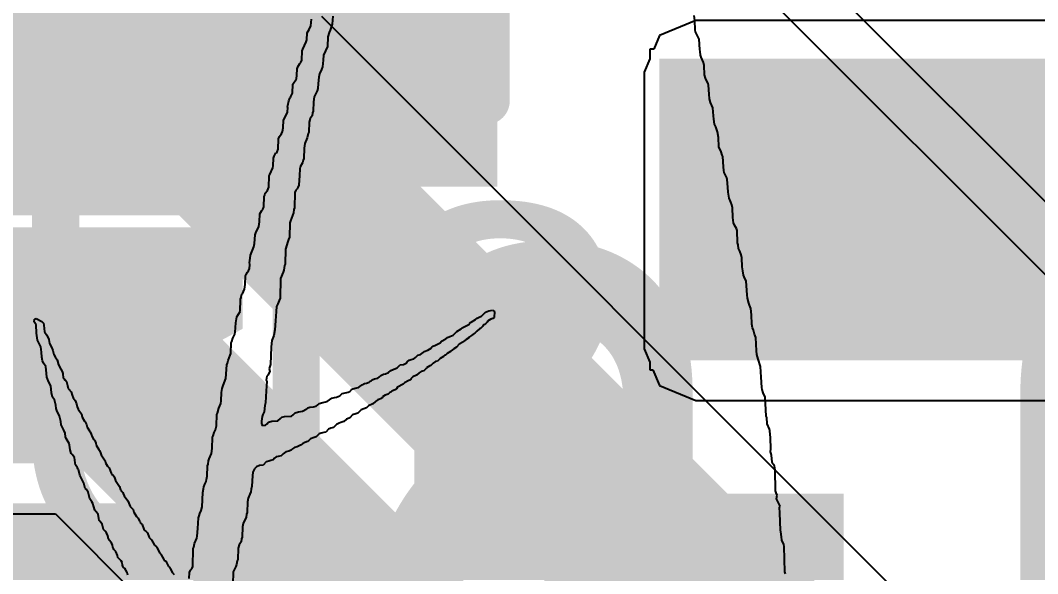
# Model space of a CAD drawing. Header units: inches. Extents: x -0.2 to 17.4, y -0.2 to 2.6.
# Drawn here: x 1.1072 to 1.2138, y 0.7945 to 0.8524 of the extents above; entities that cross this region are included whole.
import ezdxf

# ---------------------------------------------------------------- set-up
doc = ezdxf.new("R2010")
doc.units = ezdxf.units.IN
doc.header["$MEASUREMENT"] = 0
for name, color, linetype in [('Bottom Layer', 5, 'Continuous'), ('Bottom Overlay', 54, 'Continuous'), ('Top Layer', 1, 'Continuous'), ('Top Overlay', 2, 'Continuous'), ('Top Paste', 8, 'Continuous'), ('Top Solder', 216, 'Continuous')]:
    doc.layers.add(name, color=color, linetype=linetype)
doc.styles.add('Arial', font='', dxfattribs={"height": 0.2})
doc.styles.add('Arial_Bold', font='', dxfattribs={"height": 0.2})
doc.styles.get('Arial').set_extended_font_data('Arial')
doc.styles.get('Arial_Bold').set_extended_font_data('Arial', bold=True)

# ---------------------------------------------------------------- blocks, each defined once
blk = doc.blocks.new('SOT_23_5_20')
at = {"layer": 'Top Layer'}
blk.add_hatch(color=1, dxfattribs=at).paths.add_polyline_path([(-0.07283, -0.02559), (-0.02953, -0.02559), (-0.02953, -0.04921), (-0.07283, -0.04921)])
at = {"layer": 'Top Paste'}
blk.add_hatch(color=8, dxfattribs=at).paths.add_polyline_path([(-0.07283, -0.02559), (-0.02953, -0.02559), (-0.02953, -0.04921), (-0.07283, -0.04921)])
at = {"layer": 'Top Solder'}
blk.add_hatch(color=216, dxfattribs=at).paths.add_polyline_path([(-0.07683, -0.02159), (-0.02553, -0.02159), (-0.02553, -0.05321), (-0.07683, -0.05321)])
blk = doc.blocks.new('C___0603_106')
at = {"layer": 'Top Layer'}
for points in [[(-0.015, 0.0175), (-0.015, -0.0175), (-0.045, -0.0175), (-0.045, 0.0175)], [(0.045, 0.0175), (0.045, -0.0175), (0.015, -0.0175), (0.015, 0.0175)]]:
    blk.add_hatch(color=1, dxfattribs=at).paths.add_polyline_path(points)
at = {"layer": 'Top Paste'}
for points in [[(-0.015, 0.0175), (-0.015, -0.0175), (-0.045, -0.0175), (-0.045, 0.0175)], [(0.045, 0.0175), (0.045, -0.0175), (0.015, -0.0175), (0.015, 0.0175)]]:
    blk.add_hatch(color=8, dxfattribs=at).paths.add_polyline_path(points)
at = {"layer": 'Top Solder'}
for points in [[(-0.01264, 0.01986), (-0.01264, -0.01986), (-0.04736, -0.01986), (-0.04736, 0.01986)], [(0.04736, 0.01986), (0.04736, -0.01986), (0.01264, -0.01986), (0.01264, 0.01986)]]:
    blk.add_hatch(color=216, dxfattribs=at).paths.add_polyline_path(points)
at = {"layer": 'Top Overlay'}
for points in [[(-0.018, 0.021, 0.005, 0.005, 0), (-0.049, 0.021, 0.005, 0.005, 0)], [(-0.049, -0.021, 0.005, 0.005, 0), (-0.049, 0.021, 0.005, 0.005, 0)], [(0.049, 0.021, 0.005, 0.005, 0), (0.018, 0.021, 0.005, 0.005, 0)], [(0.049, -0.021, 0.005, 0.005, 0), (0.049, 0.021, 0.005, 0.005, 0)], [(-0.018, -0.021, 0.005, 0.005, 0), (-0.049, -0.021, 0.005, 0.005, 0)], [(0.049, -0.021, 0.005, 0.005, 0), (0.018, -0.021, 0.005, 0.005, 0)]]:
    blk.add_lwpolyline(points, format="xyseb", dxfattribs=at)
for points in [[(-0.05025, 0.021, 0.0025, 0.0025, 1), (-0.04775, 0.021, 0.0025, 0.0025, 1)], [(-0.05025, 0.021, 0.0025, 0.0025, 1), (-0.04775, 0.021, 0.0025, 0.0025, 1)], [(-0.01925, 0.021, 0.0025, 0.0025, 1), (-0.01675, 0.021, 0.0025, 0.0025, 1)], [(0.01675, 0.021, 0.0025, 0.0025, 1), (0.01925, 0.021, 0.0025, 0.0025, 1)], [(0.04775, 0.021, 0.0025, 0.0025, 1), (0.05025, 0.021, 0.0025, 0.0025, 1)], [(0.04775, 0.021, 0.0025, 0.0025, 1), (0.05025, 0.021, 0.0025, 0.0025, 1)], [(-0.05025, -0.021, 0.0025, 0.0025, 1), (-0.04775, -0.021, 0.0025, 0.0025, 1)], [(-0.05025, -0.021, 0.0025, 0.0025, 1), (-0.04775, -0.021, 0.0025, 0.0025, 1)], [(-0.01925, -0.021, 0.0025, 0.0025, 1), (-0.01675, -0.021, 0.0025, 0.0025, 1)], [(0.01675, -0.021, 0.0025, 0.0025, 1), (0.01925, -0.021, 0.0025, 0.0025, 1)], [(0.04775, -0.021, 0.0025, 0.0025, 1), (0.05025, -0.021, 0.0025, 0.0025, 1)], [(0.04775, -0.021, 0.0025, 0.0025, 1), (0.05025, -0.021, 0.0025, 0.0025, 1)]]:
    blk.add_lwpolyline(points, format="xyseb", close=True, dxfattribs=at)
blk = doc.blocks.new('C___0603_108')
at = {"layer": 'Top Layer'}
for points in [[(-0.015, 0.0175), (-0.015, -0.0175), (-0.045, -0.0175), (-0.045, 0.0175)], [(0.045, 0.0175), (0.045, -0.0175), (0.015, -0.0175), (0.015, 0.0175)]]:
    blk.add_hatch(color=1, dxfattribs=at).paths.add_polyline_path(points)
at = {"layer": 'Top Paste'}
for points in [[(-0.015, 0.0175), (-0.015, -0.0175), (-0.045, -0.0175), (-0.045, 0.0175)], [(0.045, 0.0175), (0.045, -0.0175), (0.015, -0.0175), (0.015, 0.0175)]]:
    blk.add_hatch(color=8, dxfattribs=at).paths.add_polyline_path(points)
at = {"layer": 'Top Solder'}
for points in [[(-0.01264, 0.01986), (-0.01264, -0.01986), (-0.04736, -0.01986), (-0.04736, 0.01986)], [(0.04736, 0.01986), (0.04736, -0.01986), (0.01264, -0.01986), (0.01264, 0.01986)]]:
    blk.add_hatch(color=216, dxfattribs=at).paths.add_polyline_path(points)
at = {"layer": 'Top Overlay'}
for points in [[(-0.018, 0.021, 0.005, 0.005, 0), (-0.049, 0.021, 0.005, 0.005, 0)], [(-0.049, -0.021, 0.005, 0.005, 0), (-0.049, 0.021, 0.005, 0.005, 0)], [(0.049, 0.021, 0.005, 0.005, 0), (0.018, 0.021, 0.005, 0.005, 0)], [(0.049, -0.021, 0.005, 0.005, 0), (0.049, 0.021, 0.005, 0.005, 0)], [(-0.018, -0.021, 0.005, 0.005, 0), (-0.049, -0.021, 0.005, 0.005, 0)], [(0.049, -0.021, 0.005, 0.005, 0), (0.018, -0.021, 0.005, 0.005, 0)]]:
    blk.add_lwpolyline(points, format="xyseb", dxfattribs=at)
for points in [[(-0.05025, 0.021, 0.0025, 0.0025, 1), (-0.04775, 0.021, 0.0025, 0.0025, 1)], [(-0.05025, 0.021, 0.0025, 0.0025, 1), (-0.04775, 0.021, 0.0025, 0.0025, 1)], [(-0.01925, 0.021, 0.0025, 0.0025, 1), (-0.01675, 0.021, 0.0025, 0.0025, 1)], [(0.01675, 0.021, 0.0025, 0.0025, 1), (0.01925, 0.021, 0.0025, 0.0025, 1)], [(0.04775, 0.021, 0.0025, 0.0025, 1), (0.05025, 0.021, 0.0025, 0.0025, 1)], [(0.04775, 0.021, 0.0025, 0.0025, 1), (0.05025, 0.021, 0.0025, 0.0025, 1)], [(-0.05025, -0.021, 0.0025, 0.0025, 1), (-0.04775, -0.021, 0.0025, 0.0025, 1)], [(-0.05025, -0.021, 0.0025, 0.0025, 1), (-0.04775, -0.021, 0.0025, 0.0025, 1)], [(-0.01925, -0.021, 0.0025, 0.0025, 1), (-0.01675, -0.021, 0.0025, 0.0025, 1)], [(0.01675, -0.021, 0.0025, 0.0025, 1), (0.01925, -0.021, 0.0025, 0.0025, 1)], [(0.04775, -0.021, 0.0025, 0.0025, 1), (0.05025, -0.021, 0.0025, 0.0025, 1)], [(0.04775, -0.021, 0.0025, 0.0025, 1), (0.05025, -0.021, 0.0025, 0.0025, 1)]]:
    blk.add_lwpolyline(points, format="xyseb", close=True, dxfattribs=at)

msp = doc.modelspace()

# ---------------------------------------------------------------- hatches: boundary and pattern name
at = {"layer": 'Top Layer'}
for points in [[(1.042, 0.835), (1.15718, 0.835), (1.15718, 0.8694), (1.042, 0.8694)], [(1.178, 0.818), (1.25, 0.818), (1.25, 0.847), (1.178, 0.847)]]:
    msp.add_hatch(color=1, dxfattribs=at).paths.add_polyline_path(points)

# ---------------------------------------------------------------- linework, layer by layer
at = {"layer": 'Bottom Layer'}
for p, q in [((1.34124, 0.70676), (1.14058, 0.90741)), ((1.13752, 0.90283), (1.33741, 0.70293)), ((1.47633, 0.51529), (1.13881, 0.85281)), ((0.80579, 0.80071), (1.1109, 0.80071)), ((1.1109, 0.80071), (1.23052, 0.68109))]:
    msp.add_line(p, q, dxfattribs=at)
for points in [[(1.076, 0.842, 0.02, 0.02, 0), (1.128, 0.842, 0.02, 0.02, 0)], [(1.128, 0.842, 0.02, 0.02, 0), (1.47, 0.5, 0.02, 0.02, 0)], [(0.79731, 0.816, 0.02, 0.02, 0), (1.11723, 0.816, 0.02, 0.02, 0)], [(1.11723, 0.816, 0.02, 0.02, 0), (1.24133, 0.6919, 0.02, 0.02, 0)]]:
    msp.add_lwpolyline(points, format="xyseb", dxfattribs=at)
for points in [[(1.123, 0.842, 0.01, 0.01, 1), (1.133, 0.842, 0.01, 0.01, 1)], [(1.123, 0.842, 0.01, 0.01, 1), (1.133, 0.842, 0.01, 0.01, 1)], [(1.11223, 0.816, 0.01, 0.01, 1), (1.12223, 0.816, 0.01, 0.01, 1)], [(1.11223, 0.816, 0.01, 0.01, 1), (1.12223, 0.816, 0.01, 0.01, 1)]]:
    msp.add_lwpolyline(points, format="xyseb", close=True, dxfattribs=at)
at = {"layer": 'Bottom Overlay'}
for p, q in [((1.13996, 0.85286), (1.13988, 0.85201)), ((1.17787, 0.8524), (1.17782, 0.85291)), ((1.13748, 0.85147), (1.13764, 0.85183)), ((1.13764, 0.85183), (1.13774, 0.85255)), ((1.13983, 0.8518), (1.13968, 0.85139)), ((1.13988, 0.85201), (1.13983, 0.8518)), ((1.17792, 0.85141), (1.17787, 0.8524)), ((1.13722, 0.85038), (1.13727, 0.8511)), ((1.13727, 0.8511), (1.13748, 0.85147)), ((1.13944, 0.85069), (1.13939, 0.84966)), ((1.13957, 0.85113), (1.13944, 0.85069)), ((1.13968, 0.85139), (1.13957, 0.85113)), ((1.17797, 0.85121), (1.17792, 0.85141)), ((1.17834, 0.85043), (1.17797, 0.85121)), ((1.13681, 0.8494), (1.13717, 0.85017)), ((1.13717, 0.85017), (1.13722, 0.85038)), ((1.13939, 0.84966), (1.13898, 0.84878)), ((1.17839, 0.84935), (1.17834, 0.85043)), ((1.13671, 0.84826), (1.13676, 0.84924)), ((1.13676, 0.84924), (1.13681, 0.8494)), ((1.13898, 0.84878), (1.13893, 0.84826)), ((1.17844, 0.84914), (1.17839, 0.84935)), ((1.17849, 0.84878), (1.17844, 0.84914)), ((1.17854, 0.84857), (1.17849, 0.84878)), ((1.1788, 0.84801), (1.17854, 0.84857)), ((1.13619, 0.84666), (1.13624, 0.84733)), ((1.13624, 0.84733), (1.13629, 0.84754)), ((1.13629, 0.84754), (1.1365, 0.8479)), ((1.1365, 0.8479), (1.1366, 0.84801)), ((1.1366, 0.84801), (1.13671, 0.84826)), ((1.13877, 0.84728), (1.13857, 0.84682)), ((1.13888, 0.84754), (1.13877, 0.84728)), ((1.13893, 0.84826), (1.13888, 0.84754)), ((1.17885, 0.8477), (1.1788, 0.84801)), ((1.1789, 0.84671), (1.17885, 0.8477)), ((1.13578, 0.84573), (1.13614, 0.8463)), ((1.13614, 0.8463), (1.13619, 0.84666)), ((1.13849, 0.84648), (1.13844, 0.84581)), ((1.13857, 0.84682), (1.13849, 0.84648)), ((1.17901, 0.84635), (1.1789, 0.84671)), ((1.17927, 0.84578), (1.17901, 0.84635)), ((1.13572, 0.8448), (1.13578, 0.84573)), ((1.13838, 0.84529), (1.13833, 0.84504)), ((1.13844, 0.84581), (1.13838, 0.84529)), ((1.17932, 0.84563), (1.17927, 0.84578)), ((1.17937, 0.8447), (1.17932, 0.84563)), ((1.13534, 0.844), (1.13544, 0.84426)), ((1.13544, 0.84426), (1.13552, 0.84434)), ((1.13552, 0.84434), (1.13557, 0.84444)), ((1.13557, 0.84444), (1.13572, 0.8448)), ((1.138, 0.84439), (1.13795, 0.84387)), ((1.13833, 0.84504), (1.138, 0.84439)), ((1.17942, 0.84418), (1.17937, 0.8447)), ((1.17952, 0.84382), (1.17942, 0.84418)), ((1.13521, 0.84336), (1.13526, 0.84351)), ((1.13523, 0.84328), (1.13521, 0.84336)), ((1.13521, 0.84279), (1.13523, 0.84328)), ((1.13526, 0.84351), (1.13534, 0.844)), ((1.13795, 0.84387), (1.13789, 0.84289)), ((1.17978, 0.84325), (1.17952, 0.84382)), ((1.17983, 0.84243), (1.17978, 0.84325)), ((1.13474, 0.84114), (1.13479, 0.84196)), ((1.13479, 0.84196), (1.13505, 0.84243)), ((1.13505, 0.84243), (1.13521, 0.84279)), ((1.13758, 0.84212), (1.13748, 0.84176)), ((1.13779, 0.84243), (1.13758, 0.84212)), ((1.13784, 0.84274), (1.13779, 0.84243)), ((1.13789, 0.84289), (1.13784, 0.84274)), ((1.17988, 0.84207), (1.17983, 0.84243)), ((1.17994, 0.84155), (1.17988, 0.84207)), ((1.13469, 0.84077), (1.13474, 0.84114)), ((1.13748, 0.84176), (1.13743, 0.84072)), ((1.18007, 0.84126), (1.17994, 0.84155)), ((1.18027, 0.84075), (1.18007, 0.84126)), ((1.13423, 0.83891), (1.13428, 0.84)), ((1.13428, 0.84), (1.13438, 0.84026)), ((1.13438, 0.84026), (1.13443, 0.84036)), ((1.13443, 0.84036), (1.13459, 0.84052)), ((1.13459, 0.84052), (1.13469, 0.84077)), ((1.13727, 0.8401), (1.13702, 0.83953)), ((1.13738, 0.84057), (1.13727, 0.8401)), ((1.13743, 0.84072), (1.13738, 0.84057)), ((1.18035, 0.84015), (1.18027, 0.84075)), ((1.1804, 0.83917), (1.18035, 0.84015)), ((1.13412, 0.83866), (1.13423, 0.83891)), ((1.13696, 0.83902), (1.13691, 0.83793)), ((1.13702, 0.83953), (1.13696, 0.83902)), ((1.18063, 0.83863), (1.1804, 0.83917)), ((1.13371, 0.83716), (1.13376, 0.83798)), ((1.13376, 0.83798), (1.13381, 0.83819)), ((1.13381, 0.83819), (1.13399, 0.83853)), ((1.13399, 0.83853), (1.13407, 0.83855)), ((1.13407, 0.83855), (1.13412, 0.83866)), ((1.13686, 0.83778), (1.13678, 0.83749)), ((1.13691, 0.83793), (1.13686, 0.83778)), ((1.18076, 0.83829), (1.18063, 0.83863)), ((1.18081, 0.83814), (1.18076, 0.83829)), ((1.18087, 0.83706), (1.18081, 0.83814)), ((1.13335, 0.83628), (1.13366, 0.83695)), ((1.13366, 0.83695), (1.13371, 0.83716)), ((1.1365, 0.83685), (1.13645, 0.83618)), ((1.13655, 0.83706), (1.1365, 0.83685)), ((1.13678, 0.83749), (1.13655, 0.83706)), ((1.18092, 0.83669), (1.18087, 0.83706)), ((1.18097, 0.83649), (1.18092, 0.83669)), ((1.13325, 0.83494), (1.1333, 0.83613)), ((1.1333, 0.83613), (1.13335, 0.83628)), ((1.13645, 0.83618), (1.1364, 0.83514)), ((1.18123, 0.83592), (1.18097, 0.83649)), ((1.18128, 0.83576), (1.18123, 0.83592)), ((1.18133, 0.83494), (1.18128, 0.83576)), ((1.13288, 0.83432), (1.13312, 0.8346)), ((1.13312, 0.8346), (1.13325, 0.83494)), ((1.13609, 0.83463), (1.13598, 0.83437)), ((1.13624, 0.83478), (1.13609, 0.83463)), ((1.13629, 0.83489), (1.13624, 0.83478)), ((1.1364, 0.83514), (1.13629, 0.83489)), ((1.18138, 0.83442), (1.18133, 0.83494)), ((1.13273, 0.83287), (1.13278, 0.83396)), ((1.13278, 0.83396), (1.13283, 0.83411)), ((1.13283, 0.83411), (1.13288, 0.83432)), ((1.13598, 0.83437), (1.13593, 0.83277)), ((1.18149, 0.8338), (1.18138, 0.83442)), ((1.18167, 0.83336), (1.18149, 0.8338)), ((1.13232, 0.83215), (1.13252, 0.83251)), ((1.13252, 0.83251), (1.13263, 0.83261)), ((1.13263, 0.83261), (1.13273, 0.83287)), ((1.13588, 0.83261), (1.13583, 0.83225)), ((1.13593, 0.83277), (1.13588, 0.83261)), ((1.18177, 0.8331), (1.18167, 0.83336)), ((1.18182, 0.83279), (1.18177, 0.8331)), ((1.18187, 0.83176), (1.18182, 0.83279)), ((1.13221, 0.83081), (1.13226, 0.83132)), ((1.13226, 0.83132), (1.13232, 0.83215)), ((1.13552, 0.83143), (1.13547, 0.83122)), ((1.13575, 0.83197), (1.13552, 0.83143)), ((1.13583, 0.83225), (1.13575, 0.83197)), ((1.18195, 0.83122), (1.18187, 0.83176)), ((1.13188, 0.83016), (1.13221, 0.83081)), ((1.13547, 0.83122), (1.13541, 0.82972)), ((1.18205, 0.83096), (1.18195, 0.83122)), ((1.18226, 0.8306), (1.18205, 0.83096)), ((1.18231, 0.83039), (1.18226, 0.8306)), ((1.18236, 0.8291), (1.18231, 0.83039)), ((1.13175, 0.82905), (1.13183, 0.82995)), ((1.13183, 0.82995), (1.13188, 0.83016)), ((1.13526, 0.82926), (1.135, 0.82843)), ((1.13531, 0.82946), (1.13526, 0.82926)), ((1.13541, 0.82972), (1.13531, 0.82946)), ((1.13133, 0.82781), (1.13154, 0.82833)), ((1.13154, 0.82833), (1.1317, 0.82869)), ((1.1317, 0.82869), (1.13175, 0.82905)), ((1.135, 0.82843), (1.13495, 0.82688)), ((1.18242, 0.82889), (1.18236, 0.8291)), ((1.18247, 0.82853), (1.18242, 0.82889)), ((1.1826, 0.82825), (1.18247, 0.82853)), ((1.18275, 0.82784), (1.1826, 0.82825)), ((1.13123, 0.82709), (1.13128, 0.82724)), ((1.13126, 0.8268), (1.13123, 0.82709)), ((1.13128, 0.82724), (1.13133, 0.82781)), ((1.1828, 0.82753), (1.18275, 0.82784)), ((1.18285, 0.8266), (1.1828, 0.82753)), ((1.13087, 0.8258), (1.13102, 0.82605)), ((1.13102, 0.82605), (1.13113, 0.82616)), ((1.13113, 0.82616), (1.13123, 0.82642)), ((1.13123, 0.82642), (1.13126, 0.8268)), ((1.13477, 0.82603), (1.13448, 0.82538)), ((1.13482, 0.82623), (1.13477, 0.82603)), ((1.1349, 0.82673), (1.13482, 0.82623)), ((1.13495, 0.82688), (1.1349, 0.82673)), ((1.18291, 0.82618), (1.18285, 0.8266)), ((1.18298, 0.82574), (1.18291, 0.82618)), ((1.13077, 0.82476), (1.13082, 0.82564)), ((1.13082, 0.82564), (1.13087, 0.8258)), ((1.13448, 0.82538), (1.13443, 0.82332)), ((1.18304, 0.82554), (1.18298, 0.82574)), ((1.18327, 0.8251), (1.18304, 0.82554)), ((1.18335, 0.82368), (1.18327, 0.8251)), ((1.13051, 0.82378), (1.13071, 0.82425)), ((1.13071, 0.82425), (1.13077, 0.82476)), ((1.13025, 0.82192), (1.1303, 0.82321)), ((1.1303, 0.82321), (1.13035, 0.82337)), ((1.13035, 0.82337), (1.1304, 0.82368)), ((1.1304, 0.82368), (1.13051, 0.82378)), ((1.13433, 0.82306), (1.1342, 0.82272)), ((1.13443, 0.82332), (1.13433, 0.82306)), ((1.1834, 0.82332), (1.18335, 0.82368)), ((1.18355, 0.8228), (1.1834, 0.82332)), ((1.1836, 0.82259), (1.18355, 0.8228)), ((1.12989, 0.82135), (1.13025, 0.82192)), ((1.13402, 0.82192), (1.13397, 0.82094)), ((1.13407, 0.82244), (1.13402, 0.82192)), ((1.1342, 0.82272), (1.13407, 0.82244)), ((1.15553, 0.82143), (1.15595, 0.82184)), ((1.15595, 0.82184), (1.15631, 0.822)), ((1.15631, 0.822), (1.15667, 0.82205)), ((1.15667, 0.82205), (1.1569, 0.82192)), ((1.1569, 0.82192), (1.15685, 0.8213)), ((1.18376, 0.82223), (1.1836, 0.82259)), ((1.18381, 0.82156), (1.18376, 0.82223)), ((1.10866, 0.82084), (1.10871, 0.8211)), ((1.10887, 0.82053), (1.10866, 0.82084)), ((1.10871, 0.8211), (1.10889, 0.82117)), ((1.10889, 0.82117), (1.10946, 0.82086)), ((1.10946, 0.82086), (1.10964, 0.82068)), ((1.10964, 0.82068), (1.10969, 0.82048)), ((1.12973, 0.81975), (1.12978, 0.82073)), ((1.12978, 0.82073), (1.12984, 0.82094)), ((1.12984, 0.82094), (1.12989, 0.82135)), ((1.13397, 0.82094), (1.13389, 0.81999)), ((1.15419, 0.82055), (1.15432, 0.82068)), ((1.15432, 0.82068), (1.15434, 0.82076)), ((1.15434, 0.82076), (1.15445, 0.82081)), ((1.15445, 0.82081), (1.15491, 0.82107)), ((1.15491, 0.82107), (1.15507, 0.82122)), ((1.15507, 0.82122), (1.15543, 0.82138)), ((1.15543, 0.82138), (1.15553, 0.82143)), ((1.15613, 0.82079), (1.15595, 0.82061)), ((1.15618, 0.82089), (1.15613, 0.82079)), ((1.15651, 0.82112), (1.15618, 0.82089)), ((1.15672, 0.82117), (1.15651, 0.82112)), ((1.15685, 0.8213), (1.15672, 0.82117)), ((1.18386, 0.82058), (1.18381, 0.82156)), ((1.10892, 0.81965), (1.10887, 0.82053)), ((1.10902, 0.81893), (1.10892, 0.81965)), ((1.10969, 0.82048), (1.10974, 0.8198)), ((1.10974, 0.8198), (1.11, 0.81944)), ((1.12968, 0.81955), (1.12973, 0.81975)), ((1.13389, 0.81999), (1.13379, 0.81942)), ((1.15256, 0.81944), (1.15295, 0.81983)), ((1.15295, 0.81983), (1.15341, 0.82009)), ((1.15341, 0.82009), (1.15352, 0.82019)), ((1.15352, 0.82019), (1.15419, 0.82055)), ((1.15476, 0.81962), (1.15447, 0.81939)), ((1.15486, 0.81968), (1.15476, 0.81962)), ((1.15504, 0.81986), (1.15486, 0.81968)), ((1.15533, 0.82009), (1.15504, 0.81986)), ((1.15543, 0.82014), (1.15533, 0.82009)), ((1.15566, 0.82037), (1.15543, 0.82014)), ((1.15571, 0.82048), (1.15566, 0.82037)), ((1.15584, 0.82055), (1.15571, 0.82048)), ((1.15595, 0.82061), (1.15584, 0.82055)), ((1.18391, 0.82022), (1.18386, 0.82058)), ((1.18402, 0.81996), (1.18391, 0.82022)), ((1.18412, 0.81955), (1.18402, 0.81996)), ((1.10918, 0.81856), (1.10902, 0.81893)), ((1.10938, 0.8182), (1.10918, 0.81856)), ((1.11, 0.81944), (1.11021, 0.81898)), ((1.11021, 0.81898), (1.11026, 0.81856)), ((1.11026, 0.81856), (1.11052, 0.8181)), ((1.12927, 0.81753), (1.12932, 0.81862)), ((1.12932, 0.81862), (1.12937, 0.81877)), ((1.12937, 0.81877), (1.1295, 0.81911)), ((1.1295, 0.81911), (1.12968, 0.81955)), ((1.13356, 0.81887), (1.1335, 0.8182)), ((1.13379, 0.81942), (1.13356, 0.81887)), ((1.15073, 0.81838), (1.15119, 0.81864)), ((1.15119, 0.81864), (1.15135, 0.8188)), ((1.15135, 0.8188), (1.15181, 0.81906)), ((1.15181, 0.81906), (1.15197, 0.81921)), ((1.15197, 0.81921), (1.15223, 0.81931)), ((1.15223, 0.81931), (1.15256, 0.81944)), ((1.15357, 0.81869), (1.15321, 0.81849)), ((1.15365, 0.81877), (1.15357, 0.81869)), ((1.15393, 0.819), (1.15365, 0.81877)), ((1.15419, 0.81916), (1.15393, 0.819)), ((1.15429, 0.81926), (1.15419, 0.81916)), ((1.15447, 0.81939), (1.15429, 0.81926)), ((1.18427, 0.81918), (1.18412, 0.81955)), ((1.18433, 0.81779), (1.18427, 0.81918)), ((1.10944, 0.81764), (1.10938, 0.8182)), ((1.10949, 0.81712), (1.10944, 0.81764)), ((1.11052, 0.8181), (1.11062, 0.81784)), ((1.11062, 0.81784), (1.11073, 0.81743)), ((1.12922, 0.81733), (1.12927, 0.81753)), ((1.1335, 0.8182), (1.13343, 0.81637)), ((1.14915, 0.81743), (1.14944, 0.81761)), ((1.14944, 0.81761), (1.14954, 0.81771)), ((1.14954, 0.81771), (1.1499, 0.81787)), ((1.1499, 0.81787), (1.15026, 0.81807)), ((1.15026, 0.81807), (1.15034, 0.81815)), ((1.15034, 0.81815), (1.15037, 0.81823)), ((1.15037, 0.81823), (1.15047, 0.81828)), ((1.15047, 0.81828), (1.15073, 0.81838)), ((1.15192, 0.81751), (1.15176, 0.81735)), ((1.15228, 0.81771), (1.15192, 0.81751)), ((1.15236, 0.81779), (1.15228, 0.81771)), ((1.15264, 0.81802), (1.15236, 0.81779)), ((1.1529, 0.81818), (1.15264, 0.81802)), ((1.15321, 0.81849), (1.1529, 0.81818)), ((1.18438, 0.81743), (1.18433, 0.81779)), ((1.10954, 0.81676), (1.10949, 0.81712)), ((1.10964, 0.8165), (1.10954, 0.81676)), ((1.1099, 0.81614), (1.10964, 0.8165)), ((1.11073, 0.81743), (1.11088, 0.81717)), ((1.11088, 0.81717), (1.11109, 0.81686)), ((1.11109, 0.81686), (1.11122, 0.81632)), ((1.12886, 0.81634), (1.12891, 0.8165)), ((1.12891, 0.8165), (1.12898, 0.81678)), ((1.12898, 0.81678), (1.12922, 0.81733)), ((1.14737, 0.81637), (1.14771, 0.81655)), ((1.14771, 0.81655), (1.14776, 0.81665)), ((1.14776, 0.81665), (1.14794, 0.81683)), ((1.14794, 0.81683), (1.14815, 0.81689)), ((1.14815, 0.81689), (1.14843, 0.81696)), ((1.14843, 0.81696), (1.14861, 0.81709)), ((1.14861, 0.81709), (1.14887, 0.81735)), ((1.14887, 0.81735), (1.14915, 0.81743)), ((1.15047, 0.81652), (1.15021, 0.81627)), ((1.15073, 0.81668), (1.15047, 0.81652)), ((1.15094, 0.81673), (1.15073, 0.81668)), ((1.15119, 0.81699), (1.15094, 0.81673)), ((1.15156, 0.8172), (1.15119, 0.81699)), ((1.15166, 0.8173), (1.15156, 0.8172)), ((1.15176, 0.81735), (1.15166, 0.8173)), ((1.18453, 0.81691), (1.18438, 0.81743)), ((1.18477, 0.81616), (1.18453, 0.81691)), ((1.10995, 0.81541), (1.1099, 0.81614)), ((1.11, 0.81505), (1.10995, 0.81541)), ((1.11122, 0.81632), (1.11145, 0.81588)), ((1.11145, 0.81588), (1.1116, 0.81562)), ((1.1116, 0.81562), (1.11166, 0.81541)), ((1.11166, 0.81541), (1.11171, 0.81495)), ((1.12875, 0.8149), (1.12886, 0.81634)), ((1.13335, 0.81562), (1.13314, 0.81526)), ((1.13343, 0.81637), (1.1333, 0.81593)), ((1.1333, 0.81593), (1.13335, 0.81562)), ((1.145, 0.81523), (1.14525, 0.81534)), ((1.14525, 0.81534), (1.14546, 0.81539)), ((1.14546, 0.81539), (1.1458, 0.81552)), ((1.1458, 0.81552), (1.14603, 0.81575)), ((1.14603, 0.81575), (1.14629, 0.81585)), ((1.14629, 0.81585), (1.1467, 0.81601)), ((1.1467, 0.81601), (1.14701, 0.81632)), ((1.14701, 0.81632), (1.14737, 0.81637)), ((1.14902, 0.81549), (1.14874, 0.81526)), ((1.14921, 0.81562), (1.14902, 0.81549)), ((1.14949, 0.8157), (1.14921, 0.81562)), ((1.14972, 0.81593), (1.14949, 0.8157)), ((1.14977, 0.81603), (1.14972, 0.81593)), ((1.15011, 0.81621), (1.14977, 0.81603)), ((1.15021, 0.81627), (1.15011, 0.81621)), ((1.18482, 0.81503), (1.18477, 0.81616)), ((1.11005, 0.81485), (1.11, 0.81505)), ((1.11016, 0.81459), (1.11005, 0.81485)), ((1.11042, 0.81412), (1.11016, 0.81459)), ((1.11171, 0.81495), (1.11181, 0.81485)), ((1.11181, 0.81485), (1.11184, 0.81477)), ((1.11184, 0.81477), (1.11194, 0.81472)), ((1.11194, 0.81472), (1.11207, 0.81459)), ((1.11207, 0.81459), (1.11217, 0.81417)), ((1.12842, 0.81405), (1.12857, 0.81446)), ((1.12857, 0.81446), (1.12875, 0.8149)), ((1.13304, 0.81516), (1.13299, 0.81474)), ((1.13299, 0.81474), (1.13304, 0.81459)), ((1.13304, 0.81459), (1.13299, 0.81361)), ((1.13314, 0.81526), (1.13304, 0.81516)), ((1.14293, 0.81415), (1.14303, 0.81425)), ((1.14303, 0.81425), (1.14329, 0.81436)), ((1.14329, 0.81436), (1.1435, 0.81441)), ((1.1435, 0.81441), (1.14376, 0.81451)), ((1.14376, 0.81451), (1.14386, 0.81461)), ((1.14386, 0.81461), (1.14396, 0.81467)), ((1.14396, 0.81467), (1.14407, 0.81477)), ((1.14407, 0.81477), (1.14432, 0.81487)), ((1.14432, 0.81487), (1.14466, 0.81495)), ((1.14466, 0.81495), (1.14484, 0.81508)), ((1.14484, 0.81508), (1.145, 0.81523)), ((1.14732, 0.8143), (1.14675, 0.81399)), ((1.14747, 0.81446), (1.14732, 0.8143)), ((1.14784, 0.81467), (1.14747, 0.81446)), ((1.14809, 0.81477), (1.14784, 0.81467)), ((1.14812, 0.81485), (1.14809, 0.81477)), ((1.14835, 0.81508), (1.14812, 0.81485)), ((1.14874, 0.81526), (1.14835, 0.81508)), ((1.18489, 0.81397), (1.18482, 0.81503)), ((1.11047, 0.8134), (1.11042, 0.81412)), ((1.1106, 0.81296), (1.11047, 0.8134)), ((1.11217, 0.81417), (1.11222, 0.81386)), ((1.11222, 0.81386), (1.11233, 0.81376)), ((1.11233, 0.81376), (1.11238, 0.81366)), ((1.11238, 0.81366), (1.11253, 0.8135)), ((1.11253, 0.8135), (1.11264, 0.81314)), ((1.12826, 0.81255), (1.12831, 0.81343)), ((1.12831, 0.81343), (1.12836, 0.81384)), ((1.12836, 0.81384), (1.12842, 0.81405)), ((1.13299, 0.81361), (1.13291, 0.81234)), ((1.14068, 0.81309), (1.14092, 0.81332)), ((1.14092, 0.81332), (1.14112, 0.81337)), ((1.14112, 0.81337), (1.14156, 0.81345)), ((1.14156, 0.81345), (1.14174, 0.81353)), ((1.14174, 0.81353), (1.14192, 0.81371)), ((1.14192, 0.81371), (1.14195, 0.81379)), ((1.14195, 0.81379), (1.14231, 0.81389)), ((1.14231, 0.81389), (1.14265, 0.81397)), ((1.14265, 0.81397), (1.14293, 0.81415)), ((1.14577, 0.81327), (1.14543, 0.81314)), ((1.14593, 0.81343), (1.14577, 0.81327)), ((1.14603, 0.81348), (1.14593, 0.81343)), ((1.14613, 0.81358), (1.14603, 0.81348)), ((1.14655, 0.81374), (1.14613, 0.81358)), ((1.14662, 0.81381), (1.14655, 0.81374)), ((1.14675, 0.81399), (1.14662, 0.81381)), ((1.18495, 0.81376), (1.18489, 0.81397)), ((1.18505, 0.8134), (1.18495, 0.81376)), ((1.18526, 0.81294), (1.18505, 0.8134)), ((1.1108, 0.81265), (1.1106, 0.81296)), ((1.11093, 0.81211), (1.1108, 0.81265)), ((1.11264, 0.81314), (1.11274, 0.81288)), ((1.11274, 0.81288), (1.11297, 0.8126)), ((1.11297, 0.8126), (1.1131, 0.81226)), ((1.1131, 0.81226), (1.11318, 0.81193)), ((1.12803, 0.8118), (1.12821, 0.81229)), ((1.12821, 0.81229), (1.12826, 0.81255)), ((1.13291, 0.81234), (1.13283, 0.81206)), ((1.1382, 0.81201), (1.13838, 0.81213)), ((1.13838, 0.81213), (1.13854, 0.81229)), ((1.13854, 0.81229), (1.1389, 0.81239)), ((1.1389, 0.81239), (1.13937, 0.8125)), ((1.13937, 0.8125), (1.13986, 0.81283)), ((1.13986, 0.81283), (1.14014, 0.81291)), ((1.14014, 0.81291), (1.14035, 0.81296)), ((1.14035, 0.81296), (1.14068, 0.81309)), ((1.14414, 0.81226), (1.1437, 0.81203)), ((1.14443, 0.8125), (1.14414, 0.81226)), ((1.14469, 0.81265), (1.14443, 0.8125)), ((1.14505, 0.81281), (1.14469, 0.81265)), ((1.14512, 0.81288), (1.14505, 0.81281)), ((1.14518, 0.81299), (1.14512, 0.81288)), ((1.14543, 0.81314), (1.14518, 0.81299)), ((1.18536, 0.81097), (1.18526, 0.81294)), ((1.11098, 0.81175), (1.11093, 0.81211)), ((1.11104, 0.81154), (1.11098, 0.81175)), ((1.11132, 0.81095), (1.11104, 0.81154)), ((1.11318, 0.81193), (1.11328, 0.81167)), ((1.11328, 0.81167), (1.11341, 0.81149)), ((1.11341, 0.81149), (1.11362, 0.81118)), ((1.11362, 0.81118), (1.1137, 0.81084)), ((1.12777, 0.80994), (1.12782, 0.81113)), ((1.12782, 0.81113), (1.12787, 0.81128)), ((1.12787, 0.81128), (1.12803, 0.8118)), ((1.13263, 0.81113), (1.13257, 0.81092)), ((1.13278, 0.81139), (1.13263, 0.81113)), ((1.13283, 0.81206), (1.13278, 0.81139)), ((1.13562, 0.81097), (1.1358, 0.8111)), ((1.1358, 0.8111), (1.13601, 0.81131)), ((1.13601, 0.81131), (1.13637, 0.81141)), ((1.13637, 0.81141), (1.13678, 0.81146)), ((1.13678, 0.81146), (1.13725, 0.81172)), ((1.13725, 0.81172), (1.13735, 0.81182)), ((1.13735, 0.81182), (1.13756, 0.81188)), ((1.13756, 0.81188), (1.13792, 0.81193)), ((1.13792, 0.81193), (1.1382, 0.81201)), ((1.14203, 0.81108), (1.14174, 0.81079)), ((1.14236, 0.8112), (1.14203, 0.81108)), ((1.14257, 0.81126), (1.14236, 0.8112)), ((1.14293, 0.81162), (1.14257, 0.81126)), ((1.1435, 0.81182), (1.14293, 0.81162)), ((1.1437, 0.81203), (1.1435, 0.81182)), ((1.11145, 0.8104), (1.11132, 0.81095)), ((1.1115, 0.81004), (1.11145, 0.8104)), ((1.11179, 0.8095), (1.1115, 0.81004)), ((1.1137, 0.81084), (1.11395, 0.81043)), ((1.11395, 0.81043), (1.11403, 0.81035)), ((1.11403, 0.81035), (1.11414, 0.81009)), ((1.11414, 0.81009), (1.11421, 0.80981)), ((1.1325, 0.81043), (1.13247, 0.81015)), ((1.13247, 0.81015), (1.1326, 0.80997)), ((1.13257, 0.81092), (1.1325, 0.81043)), ((1.1326, 0.80997), (1.13291, 0.81002)), ((1.13291, 0.81002), (1.13309, 0.81015)), ((1.13309, 0.81015), (1.13314, 0.81025)), ((1.13314, 0.81025), (1.13322, 0.81033)), ((1.13322, 0.81033), (1.13358, 0.81043)), ((1.13358, 0.81043), (1.1342, 0.81048)), ((1.1342, 0.81048), (1.13448, 0.81071)), ((1.13448, 0.81071), (1.13461, 0.81084)), ((1.13461, 0.81084), (1.1349, 0.81092)), ((1.1349, 0.81092), (1.13562, 0.81097)), ((1.14035, 0.81007), (1.14004, 0.80976)), ((1.14061, 0.81022), (1.14035, 0.81007)), ((1.14081, 0.81028), (1.14061, 0.81022)), ((1.1411, 0.8104), (1.14081, 0.81028)), ((1.14138, 0.81064), (1.1411, 0.8104)), ((1.14148, 0.81069), (1.14138, 0.81064)), ((1.14174, 0.81079), (1.14148, 0.81069)), ((1.18541, 0.81082), (1.18536, 0.81097)), ((1.18546, 0.81015), (1.18541, 0.81082)), ((1.1857, 0.8096), (1.18546, 0.81015)), ((1.11191, 0.80916), (1.11179, 0.8095)), ((1.11197, 0.8088), (1.11191, 0.80916)), ((1.11421, 0.80981), (1.11447, 0.8094)), ((1.11447, 0.8094), (1.11455, 0.80932)), ((1.11455, 0.80932), (1.11465, 0.80906)), ((1.11465, 0.80906), (1.11473, 0.80878)), ((1.12741, 0.80891), (1.12754, 0.80924)), ((1.12754, 0.80924), (1.12767, 0.80953)), ((1.12767, 0.80953), (1.12777, 0.80994)), ((1.13854, 0.80909), (1.13823, 0.80878)), ((1.13872, 0.80916), (1.13854, 0.80909)), ((1.139, 0.80924), (1.13872, 0.80916)), ((1.13921, 0.80929), (1.139, 0.80924)), ((1.13949, 0.80958), (1.13921, 0.80929)), ((1.13975, 0.80968), (1.13949, 0.80958)), ((1.14004, 0.80976), (1.13975, 0.80968)), ((1.18575, 0.8094), (1.1857, 0.8096)), ((1.1858, 0.80867), (1.18575, 0.8094)), ((1.11202, 0.8086), (1.11197, 0.8088)), ((1.11233, 0.80808), (1.11202, 0.8086)), ((1.11238, 0.80793), (1.11233, 0.80808)), ((1.11243, 0.80741), (1.11238, 0.80793)), ((1.11473, 0.80878), (1.11491, 0.80849)), ((1.11491, 0.80849), (1.11501, 0.80839)), ((1.11501, 0.80839), (1.11512, 0.80813)), ((1.11512, 0.80813), (1.11517, 0.80793)), ((1.11517, 0.80793), (1.11543, 0.80746)), ((1.12731, 0.80756), (1.12736, 0.80875)), ((1.12736, 0.80875), (1.12741, 0.80891)), ((1.13658, 0.8079), (1.13622, 0.80774)), ((1.13668, 0.80795), (1.13658, 0.8079)), ((1.13678, 0.80805), (1.13668, 0.80795)), ((1.13704, 0.80821), (1.13678, 0.80805)), ((1.1373, 0.80831), (1.13704, 0.80821)), ((1.1374, 0.80836), (1.1373, 0.80831)), ((1.13761, 0.80857), (1.1374, 0.80836)), ((1.13802, 0.80873), (1.13761, 0.80857)), ((1.13823, 0.80878), (1.13802, 0.80873)), ((1.18585, 0.80754), (1.1858, 0.80867)), ((1.11253, 0.80705), (1.11243, 0.80741)), ((1.11266, 0.80692), (1.11253, 0.80705)), ((1.1129, 0.80663), (1.11266, 0.80692)), ((1.11543, 0.80746), (1.11553, 0.80736)), ((1.11553, 0.80736), (1.11563, 0.8071)), ((1.11563, 0.8071), (1.11568, 0.80689)), ((1.11568, 0.80689), (1.1161, 0.80627)), ((1.127, 0.80648), (1.12725, 0.80705)), ((1.12725, 0.80705), (1.12731, 0.80756)), ((1.13456, 0.80681), (1.13423, 0.80674)), ((1.13477, 0.80702), (1.13456, 0.80681)), ((1.13505, 0.8072), (1.13477, 0.80702)), ((1.13534, 0.80728), (1.13505, 0.8072)), ((1.1356, 0.80738), (1.13534, 0.80728)), ((1.13575, 0.80754), (1.1356, 0.80738)), ((1.13593, 0.80767), (1.13575, 0.80754)), ((1.13622, 0.80774), (1.13593, 0.80767)), ((1.18582, 0.8072), (1.18585, 0.80754)), ((1.18588, 0.807), (1.18582, 0.8072)), ((1.18593, 0.80684), (1.18588, 0.807)), ((1.18598, 0.80617), (1.18593, 0.80684)), ((1.11295, 0.80607), (1.1129, 0.80663)), ((1.113, 0.80586), (1.11295, 0.80607)), ((1.11321, 0.80555), (1.113, 0.80586)), ((1.1161, 0.80627), (1.11615, 0.80607)), ((1.11615, 0.80607), (1.11636, 0.8057)), ((1.12679, 0.80467), (1.12684, 0.80576)), ((1.12684, 0.80576), (1.12689, 0.80591)), ((1.12689, 0.80591), (1.12694, 0.80627)), ((1.12694, 0.80627), (1.127, 0.80648)), ((1.13229, 0.80578), (1.13195, 0.80565)), ((1.13265, 0.80583), (1.13229, 0.80578)), ((1.13299, 0.80617), (1.13265, 0.80583)), ((1.13327, 0.80625), (1.13299, 0.80617)), ((1.13348, 0.8063), (1.13327, 0.80625)), ((1.13371, 0.80638), (1.13348, 0.8063)), ((1.13384, 0.80656), (1.13371, 0.80638)), ((1.13402, 0.80669), (1.13384, 0.80656)), ((1.13423, 0.80674), (1.13402, 0.80669)), ((1.18603, 0.80601), (1.18598, 0.80617)), ((1.18608, 0.80591), (1.18603, 0.80601)), ((1.18624, 0.80576), (1.18608, 0.80591)), ((1.18629, 0.80534), (1.18624, 0.80576)), ((1.11326, 0.80545), (1.11321, 0.80555)), ((1.11333, 0.80537), (1.11326, 0.80545)), ((1.11346, 0.80477), (1.11333, 0.80537)), ((1.11362, 0.80441), (1.11346, 0.80477)), ((1.11636, 0.8057), (1.11651, 0.80555)), ((1.11651, 0.80555), (1.11672, 0.80498)), ((1.11672, 0.80498), (1.1168, 0.80485)), ((1.1168, 0.80485), (1.1169, 0.8048)), ((1.1169, 0.8048), (1.11703, 0.80467)), ((1.11703, 0.80467), (1.11713, 0.80441)), ((1.12674, 0.80431), (1.12679, 0.80467)), ((1.13154, 0.80472), (1.13146, 0.80361)), ((1.13159, 0.80508), (1.13154, 0.80472)), ((1.13175, 0.80545), (1.13159, 0.80508)), ((1.13195, 0.80565), (1.13175, 0.80545)), ((1.18634, 0.80312), (1.18629, 0.80534)), ((1.11388, 0.80395), (1.11362, 0.80441)), ((1.11393, 0.80364), (1.11388, 0.80395)), ((1.11403, 0.80338), (1.11393, 0.80364)), ((1.11713, 0.80441), (1.11718, 0.80421)), ((1.11718, 0.80421), (1.1176, 0.80359)), ((1.1176, 0.80359), (1.11772, 0.80325)), ((1.12645, 0.80356), (1.12656, 0.80382)), ((1.12656, 0.80382), (1.12669, 0.8041)), ((1.12669, 0.8041), (1.12674, 0.80431)), ((1.13146, 0.80361), (1.13141, 0.8033)), ((1.11411, 0.8033), (1.11403, 0.80338)), ((1.11432, 0.80299), (1.11411, 0.8033)), ((1.11439, 0.80271), (1.11432, 0.80299)), ((1.1145, 0.8023), (1.11439, 0.80271)), ((1.11772, 0.80325), (1.1178, 0.80317)), ((1.1178, 0.80317), (1.11785, 0.80307)), ((1.11785, 0.80307), (1.11796, 0.80297)), ((1.11796, 0.80297), (1.11801, 0.80286)), ((1.11801, 0.80286), (1.11811, 0.80261)), ((1.11811, 0.80261), (1.11827, 0.80235)), ((1.12627, 0.80147), (1.12635, 0.80294)), ((1.12635, 0.80294), (1.1264, 0.80335)), ((1.1264, 0.80335), (1.12645, 0.80356)), ((1.13126, 0.80279), (1.13108, 0.80235)), ((1.13136, 0.80304), (1.13126, 0.80279)), ((1.13141, 0.8033), (1.13136, 0.80304)), ((1.18639, 0.80292), (1.18634, 0.80312)), ((1.1865, 0.80266), (1.18639, 0.80292)), ((1.18644, 0.8023), (1.1865, 0.80266)), ((1.1147, 0.80199), (1.1145, 0.8023)), ((1.11483, 0.8018), (1.1147, 0.80199)), ((1.11491, 0.80147), (1.11483, 0.8018)), ((1.11501, 0.80111), (1.11491, 0.80147)), ((1.11827, 0.80235), (1.11842, 0.80219)), ((1.11842, 0.80219), (1.11847, 0.80209)), ((1.11847, 0.80209), (1.11858, 0.80183)), ((1.11858, 0.80183), (1.11871, 0.80149)), ((1.11871, 0.80149), (1.11904, 0.80116)), ((1.12617, 0.80106), (1.12627, 0.80147)), ((1.13102, 0.80199), (1.13097, 0.80085)), ((1.13108, 0.80235), (1.13102, 0.80199)), ((1.1866, 0.80193), (1.18644, 0.8023)), ((1.18675, 0.80168), (1.1866, 0.80193)), ((1.18681, 0.80152), (1.18675, 0.80168)), ((1.18675, 0.80137), (1.18681, 0.80152)), ((1.11514, 0.80098), (1.11501, 0.80111)), ((1.11537, 0.80069), (1.11514, 0.80098)), ((1.11543, 0.80023), (1.11537, 0.80069)), ((1.11904, 0.80116), (1.11912, 0.80088)), ((1.11912, 0.80088), (1.11938, 0.80046)), ((1.11938, 0.80046), (1.11956, 0.80028)), ((1.12589, 0.80031), (1.12594, 0.80051)), ((1.12594, 0.80051), (1.12604, 0.80077)), ((1.12604, 0.80077), (1.12617, 0.80106)), ((1.13092, 0.80069), (1.13087, 0.80038)), ((1.13097, 0.80085), (1.13092, 0.80069)), ((1.18678, 0.80082), (1.18675, 0.80137)), ((1.18686, 0.79899), (1.18678, 0.80082)), ((1.11548, 0.80002), (1.11543, 0.80023)), ((1.11556, 0.79995), (1.11548, 0.80002)), ((1.11581, 0.79964), (1.11556, 0.79995)), ((1.11594, 0.79909), (1.11581, 0.79964)), ((1.11956, 0.80028), (1.11969, 0.79995)), ((1.11969, 0.79995), (1.11976, 0.79987)), ((1.11976, 0.79987), (1.11982, 0.79976)), ((1.11982, 0.79976), (1.11997, 0.79961)), ((1.11997, 0.79961), (1.12015, 0.79912)), ((1.12581, 0.7992), (1.12589, 0.80031)), ((1.13051, 0.79935), (1.13046, 0.79827)), ((1.13056, 0.79971), (1.13051, 0.79935)), ((1.13087, 0.80038), (1.13056, 0.79971)), ((1.11605, 0.79899), (1.11594, 0.79909)), ((1.1161, 0.79889), (1.11605, 0.79899)), ((1.11625, 0.79873), (1.1161, 0.79889)), ((1.11638, 0.7984), (1.11625, 0.79873)), ((1.11646, 0.79806), (1.11638, 0.7984)), ((1.12015, 0.79912), (1.12026, 0.79896)), ((1.12026, 0.79896), (1.12036, 0.79891)), ((1.12036, 0.79891), (1.12054, 0.79873)), ((1.12054, 0.79873), (1.12072, 0.79824)), ((1.1257, 0.79816), (1.12576, 0.79837)), ((1.12576, 0.79837), (1.12581, 0.7992)), ((1.13046, 0.79827), (1.1304, 0.79811)), ((1.18691, 0.79883), (1.18686, 0.79899)), ((1.18696, 0.79832), (1.18691, 0.79883)), ((1.18701, 0.79796), (1.18696, 0.79832)), ((1.11654, 0.79798), (1.11646, 0.79806)), ((1.11677, 0.7977), (1.11654, 0.79798)), ((1.11687, 0.79744), (1.11677, 0.7977)), ((1.11692, 0.79723), (1.11687, 0.79744)), ((1.11698, 0.79708), (1.11692, 0.79723)), ((1.12072, 0.79824), (1.12095, 0.79801)), ((1.12095, 0.79801), (1.12126, 0.79744)), ((1.12126, 0.79744), (1.12144, 0.79731)), ((1.12144, 0.79731), (1.12152, 0.79723)), ((1.12152, 0.79723), (1.12165, 0.7969)), ((1.12534, 0.79708), (1.12539, 0.79723)), ((1.12539, 0.79723), (1.12545, 0.7976)), ((1.12545, 0.7976), (1.1257, 0.79816)), ((1.13015, 0.79749), (1.13004, 0.79713)), ((1.13035, 0.7978), (1.13015, 0.79749)), ((1.1304, 0.79811), (1.13035, 0.7978)), ((1.18719, 0.79752), (1.18701, 0.79796)), ((1.18724, 0.79731), (1.18719, 0.79752)), ((1.18732, 0.79465), (1.18724, 0.79731)), ((1.11703, 0.79698), (1.11698, 0.79708)), ((1.11723, 0.79677), (1.11703, 0.79698)), ((1.11739, 0.79636), (1.11723, 0.79677)), ((1.11744, 0.79615), (1.11739, 0.79636)), ((1.1178, 0.79579), (1.11744, 0.79615)), ((1.12165, 0.7969), (1.12183, 0.79661)), ((1.12183, 0.79661), (1.12193, 0.79651)), ((1.12193, 0.79651), (1.12199, 0.79641)), ((1.12199, 0.79641), (1.12224, 0.79594)), ((1.12529, 0.79522), (1.12534, 0.79708)), ((1.13004, 0.79713), (1.12999, 0.79594)), ((1.11788, 0.79561), (1.1178, 0.79579)), ((1.11793, 0.79535), (1.11788, 0.79561)), ((1.11798, 0.79514), (1.11793, 0.79535)), ((1.11816, 0.79501), (1.11798, 0.79514)), ((1.12224, 0.79594), (1.12237, 0.79581)), ((1.12237, 0.79581), (1.12245, 0.79579)), ((1.12245, 0.79579), (1.1225, 0.79568)), ((1.1225, 0.79568), (1.12276, 0.79522)), ((1.12276, 0.79522), (1.12286, 0.79512)), ((1.12286, 0.79512), (1.12292, 0.79501)), ((1.12519, 0.79496), (1.12529, 0.79522)), ((1.12978, 0.79522), (1.12953, 0.79465)), ((1.12986, 0.7954), (1.12978, 0.79522)), ((1.12994, 0.79579), (1.12986, 0.7954)), ((1.12999, 0.79594), (1.12994, 0.79579)), ((1.11829, 0.79483), (1.11816, 0.79501)), ((1.1184, 0.79457), (1.11829, 0.79483)), ((1.11847, 0.79429), (1.1184, 0.79457)), ((1.12292, 0.79501), (1.12317, 0.79455)), ((1.12317, 0.79455), (1.12335, 0.79437)), ((1.1249, 0.79395), (1.12496, 0.79457)), ((1.12496, 0.79457), (1.12506, 0.79483)), ((1.12506, 0.79483), (1.12519, 0.79496)), ((1.12953, 0.79465), (1.12948, 0.79331)), ((1.18737, 0.79444), (1.18732, 0.79465))]:
    msp.add_line(p, q, dxfattribs=at)
at = {"layer": 'Top Layer'}
for p, q in [((1.178, 0.85241), (1.17417, 0.85083)), ((1.25, 0.85241), (1.178, 0.85241)), ((1.17417, 0.85083), (1.17359, 0.84941)), ((1.17317, 0.84839), (1.17259, 0.847)), ((1.17359, 0.84941), (1.17317, 0.84941)), ((1.17317, 0.84941), (1.17317, 0.84839)), ((1.17259, 0.847), (1.17259, 0.818)), ((1.17259, 0.818), (1.17317, 0.81661)), ((1.17317, 0.81661), (1.17317, 0.81579)), ((1.17317, 0.81579), (1.1735, 0.81579)), ((1.1735, 0.81579), (1.17417, 0.81417)), ((1.17417, 0.81417), (1.178, 0.81259)), ((1.178, 0.81259), (1.25, 0.81259))]:
    msp.add_line(p, q, dxfattribs=at)

# ---------------------------------------------------------------- block references
at = {"rotation": 270}
for name, p in [('C___0603_106', (1.085, 0.893)), ('C___0603_108', (1.135, 0.893))]:
    msp.add_blockref(name, p, dxfattribs=at)
msp.add_blockref('SOT_23_5_20', (1.251, 0.87))

# ---------------------------------------------------------------- texts
at = {"layer": 'Top Overlay', "style": 'Arial'}
msp.add_text('U2', height=0.038, dxfattribs=at).set_placement((1.10434, 0.79501))
at = {"layer": 'Top Overlay', "style": 'Arial_Bold'}
for s, p in [('D1N', (1.13053, 0.70923)), ('D1P', (1.19349, 0.70923)), ('D0P', (1.25698, 0.70923))]:
    msp.add_text(s, height=0.045, rotation=90, dxfattribs=at).set_placement(p)

doc.saveas('drawing.dxf')
